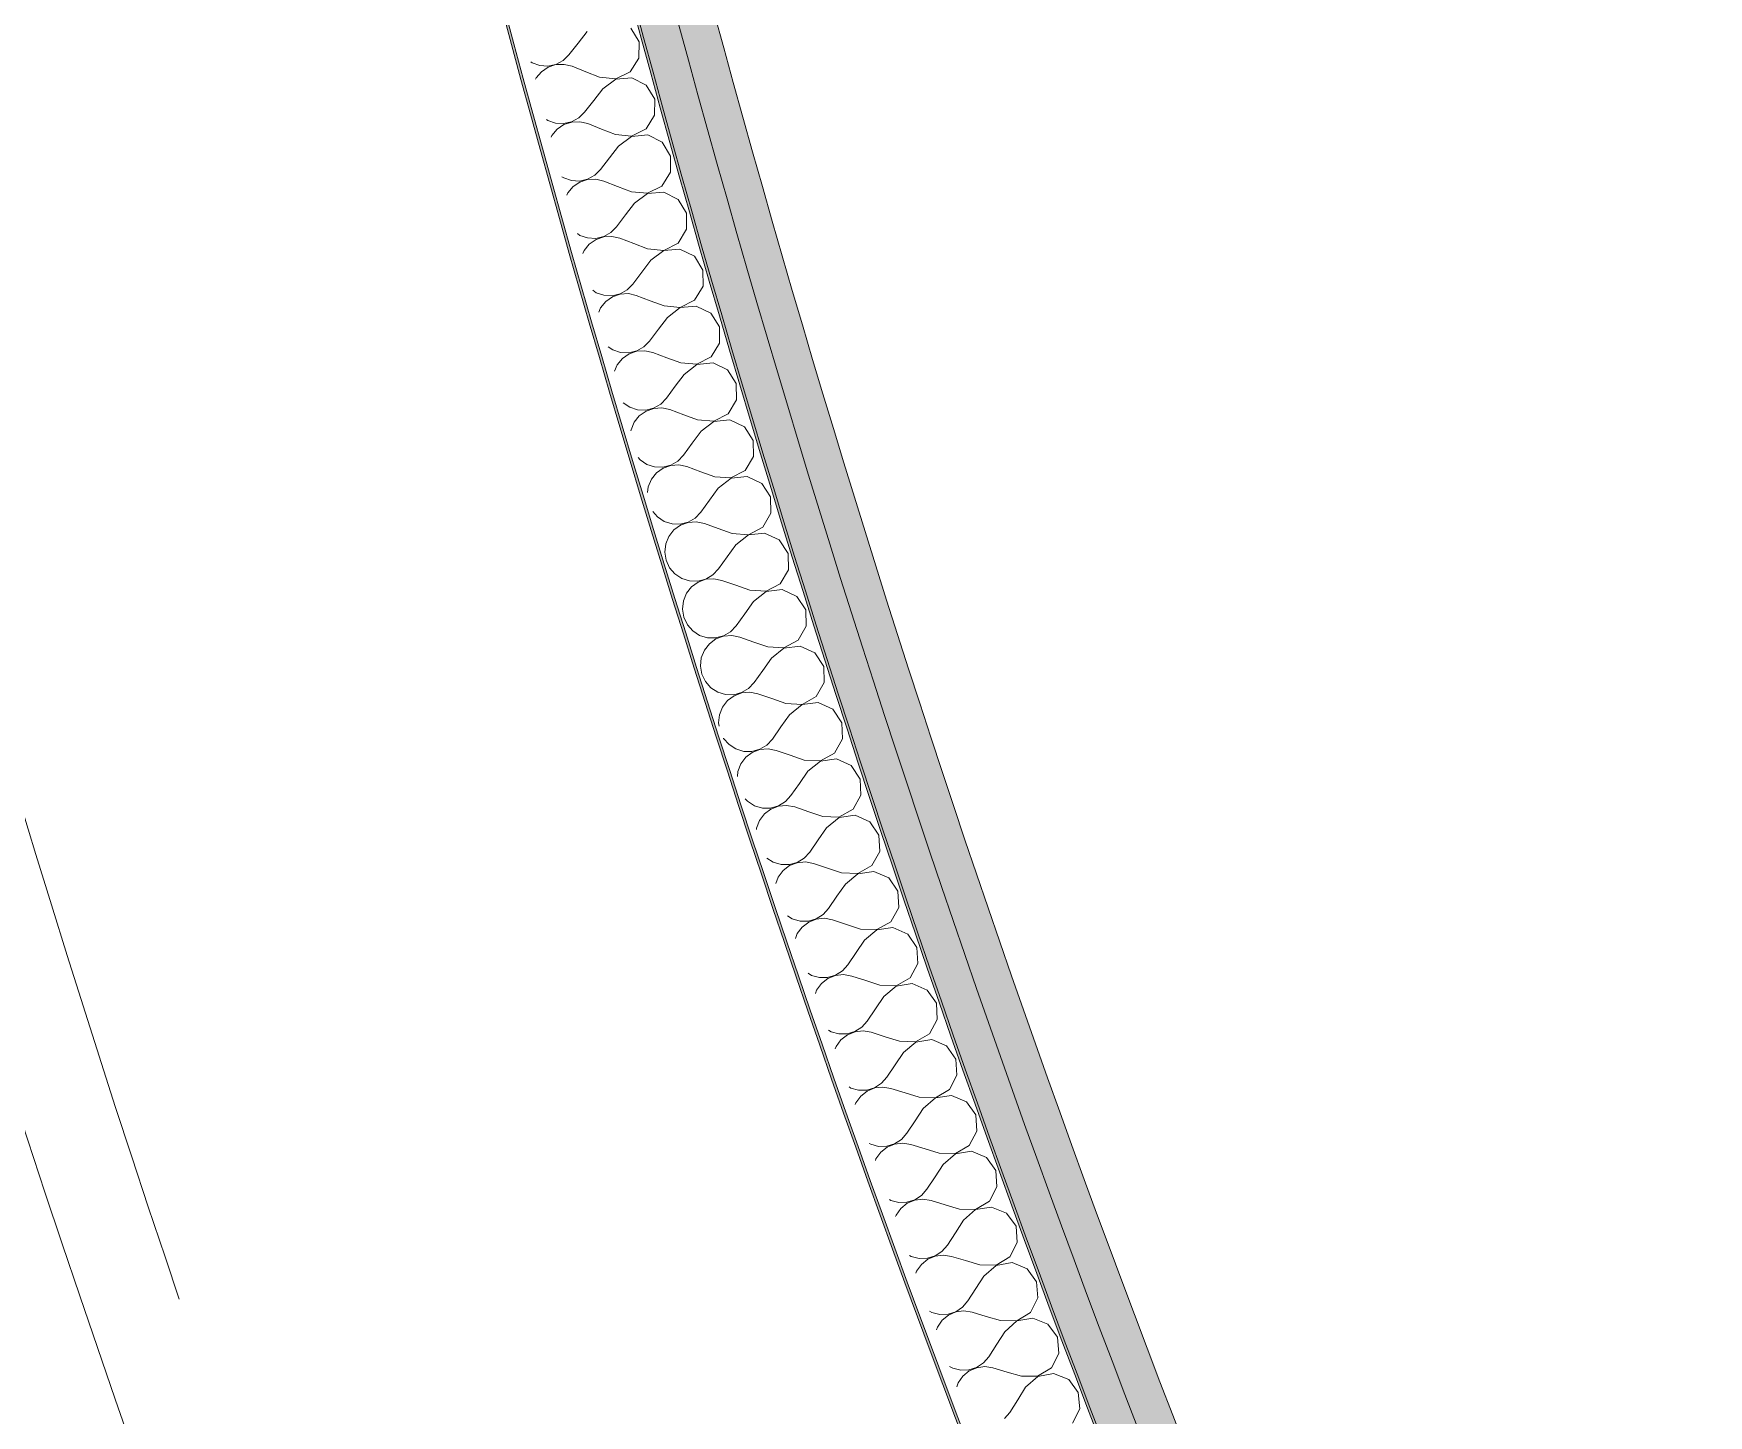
# Model space of a CAD drawing. Header units: millimetres. Extents: x -89663 to 74273, y -103666 to 18539.
# Drawn here: x -41302 to -40629, y -65893 to -65337 of the extents above; entities that cross this region are included whole.
import ezdxf
from ezdxf.enums import TextEntityAlignment as Align

# ---------------------------------------------------------------- set-up
doc = ezdxf.new("R2010")
doc.units = ezdxf.units.MM
doc.header["$MEASUREMENT"] = 0
doc.linetypes.add('Double Dashed', pattern=[1093.611073, 529.166651, -211.666656, 141.111112, -211.666656])
doc.linetypes.add('Hidden Line', pattern=[55, 45, -10])
for name, color, linetype in [('A-25-M_Wall_Ext', 7, 'Continuous'), ('A-25-M_Wall_Int', 7, 'Continuous'), ('New_A-05-M_Gross_Int_Circulation', 7, 'Continuous'), ('New_A-15-MG_Structural_Grid_Phase_2', 7, 'Continuous'), ('New_A-20-M_Floor_Slab', 7, 'Continuous'), ('New_A-20-M_Hard_Landscape', 7, 'Continuous'), ('New_A-25-M_Wall_Ext', 7, 'Continuous')]:
    doc.layers.add(name, color=color, linetype=linetype)
for name, color, linetype, lineweight in [('A-25-M_Wall_Ext_Pen_No__87', 8, 'Continuous', 20), ('A-25-M_Wall_Int_Pen_No__1', 7, 'Continuous', 13), ('A-25-M_Wall_Int_Pen_No__150', 7, 'Continuous', 0), ('New_A-20-M_Floor_Slab_Pen_No__89', 8, 'Continuous', 20), ('New_A-25-M_Wall_Ext_Pen_No__87', 8, 'Continuous', 20), ('New_ArchiCAD Zone Stamps_Pen_No__9', 7, 'Continuous', 13)]:
    doc.layers.add(name, color=color, linetype=linetype, lineweight=lineweight)
for name, color, linetype, lineweight, true_color in [('A-25-M_Wall_Int_Pen_No__107', 7, 'Continuous', 15, 0xa6a6a6), ('A-25-M_Wall_Int_Pen_No__81', 7, 'Continuous', 20, 0x6a6a6a), ('New_A-05-M_Gross_Int_Circulation_Pen_No__74', 7, 'Continuous', 20, 0x606060), ('New_A-15-MG_Structural_Grid_Phase_2_Pen_No__222', 7, 'Continuous', 13, 0x65af33), ('New_A-20-M_Hard_Landscape_Pen_No__53', 7, 'Continuous', 35, 0x444444)]:
    doc.layers.add(name, color=color, linetype=linetype, lineweight=lineweight, true_color=true_color)
doc.styles.add('GENERATED_STYLE_1', font='')
doc.styles.add('GENERATED_STYLE_3', font='')
doc.styles.get('GENERATED_STYLE_1').set_extended_font_data('Arial', bold=True)
doc.styles.get('GENERATED_STYLE_3').set_extended_font_data('Arial')

# ---------------------------------------------------------------- blocks, each defined once
blk = doc.blocks.new('Stair 07 _INB 0168_3_1', base_point=(-36902.6, -62923.54))
at = {"layer": 'New_A-05-M_Gross_Int_Circulation_Pen_No__74', "linetype": 'Continuous'}
blk.add_arc((-28204.62, -61891.72), 13818.27, 192.696309, 200.218602, dxfattribs=at)
at = {"layer": 'New_ArchiCAD Zone Stamps_Pen_No__9'}
for tag, height, style, p in [('ROOM_NAME', 250, 'GENERATED_STYLE_1', (-37168.15, -61611.29)), ('zoneNameLine2', 250, 'GENERATED_STYLE_1', (-37356.58, -62043.42)), ('ROOM_NUMBER', 200, 'GENERATED_STYLE_3', (-37545.01, -62464.13)), ('measuredAreaCode', 200, 'GENERATED_STYLE_3', (-37702.04, -62824.24)), ('DUMMY_649', 200, 'GENERATED_STYLE_3', (-37394.63, -62958.28)), ('DUMMY_650', 200, 'GENERATED_STYLE_3', (-36905.29, -63171.66)), ('DUMMY_651', 133.33, 'GENERATED_STYLE_3', (-36626, -63278.2))]:
    blk.add_attdef(tag, text='', height=height, rotation=336.44041, dxfattribs=dict(at, style=style)).set_placement(p, align=Align.TOP_LEFT)
blk = doc.blocks.new('Mesh_2_1', base_point=(-42312.96, -61137.43))
at = {"layer": 'New_A-20-M_Hard_Landscape_Pen_No__53', "linetype": 'Continuous', "flags": 128}
blk.add_lwpolyline([(-42312.96, -61137.43), (-44611.59, -60132.63), (-45011.26, -60153.1), (-44779.44, -64647.12, 0.101309), (-40900.75, -69852.74, -0.324783), (-40933.13, -67038.12, -0.084886), (-41989.51, -63759.27, -0.016705)], format="xyb", close=True, dxfattribs=at)
blk = doc.blocks.new('Mesh_5_1', base_point=(-56628.5, -71821.01))
at = {"layer": 'New_A-20-M_Hard_Landscape_Pen_No__53', "linetype": 'Continuous', "flags": 128}
blk.add_lwpolyline([(-50733.29, -76386.27), (-45824.1, -78214.16), (-37862.26, -79362.98), (-25566.81, -79831.65), (-15524.66, -79453.14, 0.018331), (-5629.03, -78358.93), (-5812.18, -77015.43, 0.064555), (8110.91, -71321.81), (8166.87, -71194.51), (9811.35, -67453.22), (11682.05, -63197.26), (9115.45, -62078.09), (8602.87, -63253.59), (5945.5, -69347.79, -0.091986), (-14657.07, -75939.89), (-17579.25, -76160.81, -0.138824), (-37194.67, -72335.54, -0.171752), (-44779.44, -64647.12), (-44956.5, -64631.22), (-45033.77, -63133.21), (-45111.04, -61635.21), (-45188.32, -60137.2), (-45265.59, -58639.19), (-51572.37, -58963.59)], format="xyb", dxfattribs=at)
blk = doc.blocks.new('Slab_46_1', base_point=(-44734.13, -52924.74))
at = {"layer": 'New_A-20-M_Floor_Slab_Pen_No__89', "linetype": 'Continuous', "flags": 128}
blk.add_lwpolyline([(-44734.13, -52924.74), (-44734.3, -52924.72, -0.179811), (-34721.45, -33027.69), (-34721.92, -33027.18), (-25959.6, -24873.2), (-20981.62, -27043.85), (-17009.56, -17934.66), (-17703.34, -17189.12), (-11222.85, -11158.55), (-10852.64, -11556.37), (-2918.66, -4173.23), (921.42, -599.75), (3259.49, -1619.27), (2636.44, -2195.91), (2144.41, -3324.28), (-4596.33, -18782.94), (-10337.07, -31948.28), (-13252.03, -30677.22), (-20095.26, -46371.16, -0.415568), (-30017.22, -50195.91), (-38341.96, -69287.69, -0.234037), (-41521.39, -64901.11, -0.022084), (-42146.95, -60901.38), (-44895.69, -59706.59, -0.043731)], format="xyb", close=True, dxfattribs=at)
blk = doc.blocks.new('Wall_232_1', base_point=(-41867.68, -65448.92))
at = {"layer": 'A-25-M_Wall_Ext_Pen_No__87', "linetype": 'Hidden Line'}
for radius, start, end in [(6194.09, 193.727472, 244.836991), (6533.09, 193.696044, 244.871747)]:
    blk.add_arc((-35520.36, -63902.08), radius, start, end, dxfattribs=at)
blk = doc.blocks.new('*X739')
at = {"layer": 'A-25-M_Wall_Int_Pen_No__150', "linetype": 'Continuous'}
for p, q in [((-41079.42, -65336.19), (-41083.08, -65340.89)), ((-41058.54, -65340.44), (-41061.89, -65334.86)), ((-41083.08, -65340.89), (-41086.75, -65345.6)), ((-41058.62, -65346.94), (-41058.54, -65340.44)), ((-41102.08, -65348.49), (-41101.59, -65348.84)), ((-41101.59, -65348.84), (-41098.49, -65349.94)), ((-41098.49, -65349.94), (-41095.21, -65350.15)), ((-41095.1, -65350.55), (-41097.82, -65352.39)), ((-41095.21, -65350.15), (-41092, -65349.45)), ((-41091.97, -65349.54), (-41095.1, -65350.55)), ((-41092, -65349.45), (-41089.1, -65347.89)), ((-41088.69, -65349.43), (-41091.97, -65349.54)), ((-41089.1, -65347.89), (-41086.75, -65345.6)), ((-41085.5, -65350.21), (-41088.69, -65349.43)), ((-41079.96, -65352.43), (-41085.5, -65350.21)), ((-41062.1, -65352.44), (-41058.62, -65346.94)), ((-41099.95, -65354.9), (-41100.19, -65355.45)), ((-41097.82, -65352.39), (-41099.95, -65354.9)), ((-41074.42, -65354.63), (-41079.96, -65352.43)), ((-41074.42, -65354.63), (-41067.95, -65355.29)), ((-41067.92, -65355.38), (-41073.17, -65359.24)), ((-41067.95, -65355.29), (-41062.1, -65352.44)), ((-41061.44, -65354.87), (-41067.92, -65355.38)), ((-41055.65, -65357.83), (-41061.44, -65354.87)), ((-41052.27, -65363.39), (-41055.65, -65357.83)), ((-41076.81, -65363.95), (-41080.46, -65368.67)), ((-41073.17, -65359.24), (-41076.81, -65363.95)), ((-41052.32, -65369.9), (-41052.27, -65363.39)), ((-41085.69, -65372.54), (-41082.8, -65370.97)), ((-41082.8, -65370.97), (-41080.46, -65368.67)), ((-41055.78, -65375.41), (-41052.32, -65369.9)), ((-41095.81, -65371.6), (-41095.28, -65371.98)), ((-41095.28, -65371.98), (-41092.18, -65373.07)), ((-41093.62, -65378.03), (-41093.9, -65378.67)), ((-41091.5, -65375.51), (-41093.62, -65378.03)), ((-41092.18, -65373.07), (-41088.89, -65373.26)), ((-41088.78, -65373.66), (-41091.5, -65375.51)), ((-41088.89, -65373.26), (-41085.69, -65372.54)), ((-41085.66, -65372.64), (-41088.78, -65373.66)), ((-41082.38, -65372.51), (-41085.66, -65372.64)), ((-41079.19, -65373.28), (-41082.38, -65372.51)), ((-41073.64, -65375.47), (-41079.19, -65373.28)), ((-41068.1, -65377.66), (-41073.64, -65375.47)), ((-41068.1, -65377.66), (-41061.62, -65378.29)), ((-41061.62, -65378.29), (-41055.78, -65375.41)), ((-41055.11, -65377.83), (-41061.59, -65378.38)), ((-41049.3, -65380.78), (-41055.11, -65377.83)), ((-41066.82, -65382.26), (-41070.44, -65386.99)), ((-41061.59, -65378.38), (-41066.82, -65382.26)), ((-41045.91, -65386.33), (-41049.3, -65380.78)), ((-41070.44, -65386.99), (-41074.07, -65391.72)), ((-41045.93, -65392.83), (-41045.91, -65386.33)), ((-41089.58, -65394.6), (-41088.88, -65395.09)), ((-41088.88, -65395.09), (-41085.77, -65396.17)), ((-41085.77, -65396.17), (-41082.49, -65396.34)), ((-41082.38, -65396.75), (-41085.09, -65398.6)), ((-41082.49, -65396.34), (-41079.29, -65395.61)), ((-41079.26, -65395.71), (-41082.38, -65396.75)), ((-41079.29, -65395.61), (-41076.41, -65394.03)), ((-41075.98, -65395.57), (-41079.26, -65395.71)), ((-41076.41, -65394.03), (-41074.07, -65391.72)), ((-41072.78, -65396.33), (-41075.98, -65395.57)), ((-41067.23, -65398.49), (-41072.78, -65396.33)), ((-41049.37, -65398.36), (-41045.93, -65392.83)), ((-41087.19, -65401.14), (-41087.57, -65402)), ((-41085.09, -65398.6), (-41087.19, -65401.14)), ((-41061.67, -65400.65), (-41067.23, -65398.49)), ((-41061.67, -65400.65), (-41055.19, -65401.26)), ((-41055.16, -65401.35), (-41060.37, -65405.25)), ((-41055.19, -65401.26), (-41049.37, -65398.36)), ((-41048.68, -65400.78), (-41055.16, -65401.35)), ((-41042.87, -65403.7), (-41048.68, -65400.78)), ((-41039.45, -65409.23), (-41042.87, -65403.7)), ((-41063.98, -65409.99), (-41067.58, -65414.74)), ((-41060.37, -65405.25), (-41063.98, -65409.99)), ((-41039.44, -65415.73), (-41039.45, -65409.23)), ((-41083.37, -65417.49), (-41082.38, -65418.17)), ((-41082.38, -65418.17), (-41079.27, -65419.24)), ((-41072.79, -65418.66), (-41069.91, -65417.06)), ((-41069.91, -65417.06), (-41067.58, -65414.74)), ((-41042.86, -65421.28), (-41039.44, -65415.73)), ((-41080.67, -65424.21), (-41081.21, -65425.46)), ((-41078.58, -65421.67), (-41080.67, -65424.21)), ((-41079.27, -65419.24), (-41075.99, -65419.4)), ((-41075.87, -65419.8), (-41078.58, -65421.67)), ((-41075.99, -65419.4), (-41072.79, -65418.66)), ((-41072.76, -65418.75), (-41075.87, -65419.8)), ((-41069.48, -65418.59), (-41072.76, -65418.75)), ((-41066.28, -65419.34), (-41069.48, -65418.59)), ((-41060.71, -65421.49), (-41066.28, -65419.34)), ((-41055.15, -65423.62), (-41060.71, -65421.49)), ((-41055.15, -65423.62), (-41048.67, -65424.2)), ((-41048.64, -65424.29), (-41053.84, -65428.21)), ((-41048.67, -65424.2), (-41042.86, -65421.28)), ((-41042.16, -65423.69), (-41048.64, -65424.29)), ((-41036.33, -65426.59), (-41042.16, -65423.69)), ((-41053.84, -65428.21), (-41057.42, -65432.97)), ((-41032.89, -65432.11), (-41036.33, -65426.59)), ((-41063.32, -65440.07), (-41061.01, -65437.74)), ((-41057.42, -65432.97), (-41061.01, -65437.74)), ((-41036.25, -65444.17), (-41032.86, -65438.61)), ((-41032.86, -65438.61), (-41032.89, -65432.11)), ((-41077.19, -65440.27), (-41075.79, -65441.23)), ((-41075.79, -65441.23), (-41072.67, -65442.28)), ((-41071.97, -65444.71), (-41074.05, -65447.26)), ((-41072.67, -65442.28), (-41069.39, -65442.43)), ((-41069.27, -65442.83), (-41071.97, -65444.71)), ((-41069.39, -65442.43), (-41066.19, -65441.67)), ((-41066.16, -65441.77), (-41069.27, -65442.83)), ((-41066.19, -65441.67), (-41063.32, -65440.07)), ((-41062.88, -65441.6), (-41066.16, -65441.77)), ((-41059.68, -65442.33), (-41062.88, -65441.6)), ((-41054.11, -65444.45), (-41059.68, -65442.33)), ((-41048.53, -65446.57), (-41054.11, -65444.45)), ((-41042.05, -65447.12), (-41036.25, -65444.17)), ((-41074.05, -65447.26), (-41074.81, -65449.04)), ((-41047.2, -65451.15), (-41050.77, -65455.93)), ((-41048.53, -65446.57), (-41042.05, -65447.12)), ((-41042.02, -65447.21), (-41047.2, -65451.15)), ((-41035.55, -65446.58), (-41042.02, -65447.21)), ((-41029.71, -65449.45), (-41035.55, -65446.58)), ((-41026.24, -65454.96), (-41029.71, -65449.45)), ((-41050.77, -65455.93), (-41054.33, -65460.7)), ((-41026.18, -65461.46), (-41026.24, -65454.96)), ((-41071.05, -65462.93), (-41069.1, -65464.26)), ((-41069.1, -65464.26), (-41065.98, -65465.29)), ((-41065.98, -65465.29), (-41062.69, -65465.43)), ((-41062.69, -65465.43), (-41059.5, -65464.66)), ((-41059.47, -65464.76), (-41062.58, -65465.83)), ((-41059.5, -65464.66), (-41056.64, -65463.05)), ((-41056.19, -65464.57), (-41059.47, -65464.76)), ((-41056.64, -65463.05), (-41054.33, -65460.7)), ((-41052.98, -65465.3), (-41056.19, -65464.57)), ((-41047.4, -65467.39), (-41052.98, -65465.3)), ((-41029.55, -65467.03), (-41026.18, -65461.46)), ((-41067.33, -65470.28), (-41068.38, -65472.75)), ((-41065.27, -65467.72), (-41067.33, -65470.28)), ((-41062.58, -65465.83), (-41065.27, -65467.72)), ((-41041.82, -65469.48), (-41047.4, -65467.39)), ((-41041.82, -65469.48), (-41035.34, -65470)), ((-41035.31, -65470.1), (-41040.47, -65474.06)), ((-41035.34, -65470), (-41029.55, -65467.03)), ((-41028.84, -65469.44), (-41035.31, -65470.1)), ((-41022.98, -65472.29), (-41028.84, -65469.44)), ((-41019.5, -65477.78), (-41022.98, -65472.29)), ((-41044.02, -65478.85), (-41047.56, -65483.64)), ((-41040.47, -65474.06), (-41044.02, -65478.85)), ((-41019.41, -65484.29), (-41019.5, -65477.78)), ((-41064.93, -65485.5), (-41062.32, -65487.26)), ((-41049.86, -65485.99), (-41047.56, -65483.64)), ((-41022.75, -65489.87), (-41019.41, -65484.29)), ((-41062.32, -65487.26), (-41059.19, -65488.28)), ((-41058.47, -65490.71), (-41060.52, -65493.28)), ((-41059.19, -65488.28), (-41055.9, -65488.41)), ((-41055.78, -65488.81), (-41058.47, -65490.71)), ((-41055.9, -65488.41), (-41052.71, -65487.62)), ((-41052.69, -65487.72), (-41055.78, -65488.81)), ((-41052.71, -65487.62), (-41049.86, -65485.99)), ((-41049.41, -65487.52), (-41052.69, -65487.72)), ((-41046.2, -65488.23), (-41049.41, -65487.52)), ((-41040.61, -65490.3), (-41046.2, -65488.23)), ((-41035.02, -65492.37), (-41040.61, -65490.3)), ((-41035.02, -65492.37), (-41028.53, -65492.86)), ((-41028.53, -65492.86), (-41022.75, -65489.87)), ((-41022.03, -65492.28), (-41028.5, -65492.96)), ((-41016.17, -65495.1), (-41022.03, -65492.28)), ((-41061.8, -65496.32), (-41061.86, -65496.8)), ((-41060.52, -65493.28), (-41061.8, -65496.32)), ((-41033.64, -65496.94), (-41037.17, -65501.75)), ((-41028.5, -65492.96), (-41033.64, -65496.94)), ((-41012.66, -65500.58), (-41016.17, -65495.1)), ((-41037.17, -65501.75), (-41040.7, -65506.56)), ((-41012.54, -65507.08), (-41012.66, -65500.58)), ((-41058.97, -65507.47), (-41058.18, -65508.4)), ((-41058.18, -65508.4), (-41055.44, -65510.23)), ((-41055.44, -65510.23), (-41052.3, -65511.24)), ((-41052.3, -65511.24), (-41049.02, -65511.35)), ((-41048.9, -65511.75), (-41051.57, -65513.66)), ((-41049.02, -65511.35), (-41045.83, -65510.56)), ((-41045.8, -65510.65), (-41048.9, -65511.75)), ((-41045.83, -65510.56), (-41042.99, -65508.92)), ((-41042.53, -65510.44), (-41045.8, -65510.65)), ((-41042.99, -65508.92), (-41040.7, -65506.56)), ((-41039.31, -65511.13), (-41042.53, -65510.44)), ((-41033.71, -65513.18), (-41039.31, -65511.13)), ((-41021.62, -65515.7), (-41015.86, -65512.68)), ((-41015.86, -65512.68), (-41012.54, -65507.08)), ((-41054.89, -65519.29), (-41055.15, -65521.54)), ((-41053.62, -65516.24), (-41054.89, -65519.29)), ((-41051.57, -65513.66), (-41053.62, -65516.24)), ((-41028.12, -65515.23), (-41033.71, -65513.18)), ((-41028.12, -65515.23), (-41021.62, -65515.7)), ((-41021.6, -65515.79), (-41026.72, -65519.8)), ((-41015.13, -65515.08), (-41021.6, -65515.79)), ((-41009.25, -65517.88), (-41015.13, -65515.08)), ((-41005.72, -65523.34), (-41009.25, -65517.88)), ((-41030.23, -65524.61), (-41033.74, -65529.44)), ((-41026.72, -65519.8), (-41030.23, -65524.61)), ((-41005.58, -65529.84), (-41005.72, -65523.34)), ((-41053.08, -65529.17), (-41051.21, -65531.35)), ((-41051.21, -65531.35), (-41048.46, -65533.17)), ((-41038.85, -65533.46), (-41036.02, -65531.81)), ((-41036.02, -65531.81), (-41033.74, -65529.44)), ((-41008.88, -65535.46), (-41005.58, -65529.84)), ((-41048.46, -65533.17), (-41045.32, -65534.17)), ((-41046.62, -65539.18), (-41047.87, -65542.23)), ((-41044.58, -65536.59), (-41046.62, -65539.18)), ((-41045.32, -65534.17), (-41042.04, -65534.27)), ((-41041.92, -65534.67), (-41044.58, -65536.59)), ((-41042.04, -65534.27), (-41038.85, -65533.46)), ((-41038.83, -65533.55), (-41041.92, -65534.67)), ((-41035.55, -65533.33), (-41038.83, -65533.55)), ((-41032.33, -65534.01), (-41035.55, -65533.33)), ((-41026.73, -65536.04), (-41032.33, -65534.01)), ((-41021.12, -65538.06), (-41026.73, -65536.04)), ((-41021.12, -65538.06), (-41014.63, -65538.5)), ((-41014.6, -65538.59), (-41019.71, -65542.62)), ((-41014.63, -65538.5), (-41008.88, -65535.46)), ((-41008.13, -65537.86), (-41014.6, -65538.59)), ((-41002.25, -65540.63), (-41008.13, -65537.86)), ((-41047.87, -65542.23), (-41048.25, -65545.51)), ((-41048.25, -65545.51), (-41047.71, -65548.78)), ((-41019.71, -65542.62), (-41023.2, -65547.45)), ((-40998.69, -65546.08), (-41002.25, -65540.63)), ((-40998.52, -65552.58), (-40998.69, -65546.08)), ((-41047.71, -65548.78), (-41046.31, -65551.78)), ((-41046.31, -65551.78), (-41044.15, -65554.28)), ((-41028.95, -65554.67), (-41026.68, -65552.29)), ((-41023.2, -65547.45), (-41026.68, -65552.29)), ((-41001.8, -65558.2), (-40998.52, -65552.58)), ((-41044.15, -65554.28), (-41041.39, -65556.09)), ((-41041.39, -65556.09), (-41038.25, -65557.07)), ((-41037.5, -65559.49), (-41039.52, -65562.08)), ((-41038.25, -65557.07), (-41034.96, -65557.16)), ((-41034.84, -65557.55), (-41037.5, -65559.49)), ((-41034.96, -65557.16), (-41031.78, -65556.33)), ((-41031.75, -65556.43), (-41034.84, -65557.55)), ((-41031.78, -65556.33), (-41028.95, -65554.67)), ((-41028.48, -65556.19), (-41031.75, -65556.43)), ((-41025.26, -65556.86), (-41028.48, -65556.19)), ((-41019.64, -65558.86), (-41025.26, -65556.86)), ((-41014.03, -65560.86), (-41019.64, -65558.86)), ((-41007.53, -65561.27), (-41001.8, -65558.2)), ((-41040.76, -65565.14), (-41041.12, -65568.43)), ((-41039.52, -65562.08), (-41040.76, -65565.14)), ((-41012.6, -65565.42), (-41016.07, -65570.26)), ((-41014.03, -65560.86), (-41007.53, -65561.27)), ((-41007.5, -65561.36), (-41012.6, -65565.42)), ((-41001.04, -65560.6), (-41007.5, -65561.36)), ((-40995.14, -65563.35), (-41001.04, -65560.6)), ((-40991.57, -65568.78), (-40995.14, -65563.35)), ((-41041.12, -65568.43), (-41040.58, -65571.69)), ((-41040.58, -65571.69), (-41039.16, -65574.68)), ((-41016.07, -65570.26), (-41019.53, -65575.11)), ((-40991.37, -65575.29), (-40991.57, -65568.78)), ((-41039.16, -65574.68), (-41036.99, -65577.17)), ((-41036.99, -65577.17), (-41034.22, -65578.97)), ((-41034.22, -65578.97), (-41031.08, -65579.94)), ((-41031.08, -65579.94), (-41027.79, -65580.01)), ((-41027.79, -65580.01), (-41024.62, -65579.18)), ((-41024.59, -65579.27), (-41027.67, -65580.41)), ((-41024.62, -65579.18), (-41021.79, -65577.5)), ((-41021.31, -65579.02), (-41024.59, -65579.27)), ((-41021.79, -65577.5), (-41019.53, -65575.11)), ((-41018.09, -65579.68), (-41021.31, -65579.02)), ((-41012.47, -65581.66), (-41018.09, -65579.68)), ((-40994.62, -65580.92), (-40991.37, -65575.29)), ((-41032.33, -65584.96), (-41033.56, -65588.02)), ((-41030.32, -65582.36), (-41032.33, -65584.96)), ((-41027.67, -65580.41), (-41030.32, -65582.36)), ((-41006.84, -65583.63), (-41012.47, -65581.66)), ((-41006.84, -65583.63), (-41000.35, -65584.02)), ((-41000.32, -65584.11), (-41005.39, -65588.18)), ((-41000.35, -65584.02), (-40994.62, -65580.92)), ((-40993.86, -65583.32), (-41000.32, -65584.11)), ((-40987.95, -65586.04), (-40993.86, -65583.32)), ((-40984.35, -65591.46), (-40987.95, -65586.04)), ((-41033.56, -65588.02), (-41033.91, -65591.31)), ((-41033.91, -65591.31), (-41033.34, -65594.57)), ((-41008.84, -65593.04), (-41012.28, -65597.91)), ((-41005.39, -65588.18), (-41008.84, -65593.04)), ((-40984.13, -65597.96), (-40984.35, -65591.46)), ((-41033.34, -65594.57), (-41031.92, -65597.56)), ((-41031.92, -65597.56), (-41029.73, -65600.04)), ((-41029.73, -65600.04), (-41026.96, -65601.83)), ((-41017.35, -65601.99), (-41014.53, -65600.31)), ((-41014.53, -65600.31), (-41012.28, -65597.91)), ((-40987.35, -65603.61), (-40984.13, -65597.96)), ((-41026.96, -65601.83), (-41023.81, -65602.79)), ((-41023.04, -65605.2), (-41025.04, -65607.81)), ((-41023.81, -65602.79), (-41020.53, -65602.84)), ((-41020.4, -65603.24), (-41023.04, -65605.2)), ((-41020.53, -65602.84), (-41017.35, -65601.99)), ((-41017.32, -65602.09), (-41020.4, -65603.24)), ((-41014.05, -65601.82), (-41017.32, -65602.09)), ((-41010.82, -65602.46), (-41014.05, -65601.82)), ((-41005.19, -65604.42), (-41010.82, -65602.46)), ((-40999.56, -65606.37), (-41005.19, -65604.42)), ((-40999.56, -65606.37), (-40993.06, -65606.73)), ((-40993.03, -65606.82), (-40998.09, -65610.91)), ((-40993.06, -65606.73), (-40987.35, -65603.61)), ((-40986.58, -65606.01), (-40993.03, -65606.82)), ((-40980.66, -65608.71), (-40986.58, -65606.01)), ((-41026.26, -65610.87), (-41026.59, -65614.16)), ((-41025.04, -65607.81), (-41026.26, -65610.87)), ((-40998.09, -65610.91), (-41001.52, -65615.79)), ((-40977.03, -65614.11), (-40980.66, -65608.71)), ((-41026.59, -65614.16), (-41026.37, -65615.45)), ((-41024.6, -65620.36), (-41024.58, -65620.4)), ((-41024.58, -65620.4), (-41022.38, -65622.88)), ((-41001.52, -65615.79), (-41004.94, -65620.67)), ((-40976.79, -65620.61), (-40977.03, -65614.11)), ((-41022.38, -65622.88), (-41019.61, -65624.65)), ((-41019.61, -65624.65), (-41016.45, -65625.6)), ((-41016.45, -65625.6), (-41013.17, -65625.64)), ((-41013.04, -65626.04), (-41015.67, -65628)), ((-41013.17, -65625.64), (-41010, -65624.78)), ((-41009.97, -65624.87), (-41013.04, -65626.04)), ((-41010, -65624.78), (-41007.18, -65623.08)), ((-41006.69, -65624.59), (-41009.97, -65624.87)), ((-41007.18, -65623.08), (-41004.94, -65620.67)), ((-41003.46, -65625.22), (-41006.69, -65624.59)), ((-40997.83, -65627.15), (-41003.46, -65625.22)), ((-40992.19, -65629.08), (-40997.83, -65627.15)), ((-40985.69, -65629.41), (-40979.99, -65626.27)), ((-40979.99, -65626.27), (-40976.79, -65620.61)), ((-41018.87, -65633.7), (-41019.06, -65635.74)), ((-41017.66, -65630.62), (-41018.87, -65633.7)), ((-41015.67, -65628), (-41017.66, -65630.62)), ((-40990.7, -65633.62), (-40994.11, -65638.51)), ((-40992.19, -65629.08), (-40985.69, -65629.41)), ((-40985.66, -65629.51), (-40990.7, -65633.62)), ((-40979.2, -65628.66), (-40985.66, -65629.51)), ((-40973.27, -65631.34), (-40979.2, -65628.66)), ((-40969.63, -65636.73), (-40973.27, -65631.34)), ((-40994.11, -65638.51), (-40997.51, -65643.4)), ((-40969.35, -65643.22), (-40969.63, -65636.73)), ((-41015.86, -65644.66), (-41014.94, -65645.68)), ((-41014.94, -65645.68), (-41012.15, -65647.45)), ((-41012.15, -65647.45), (-41009, -65648.38)), ((-41002.54, -65647.53), (-40999.74, -65645.82)), ((-40999.24, -65647.33), (-41002.51, -65647.62)), ((-40999.74, -65645.82), (-40997.51, -65643.4)), ((-40996.01, -65647.95), (-40999.24, -65647.33)), ((-40972.53, -65648.9), (-40969.35, -65643.22)), ((-41010.19, -65653.41), (-41011.38, -65656.49)), ((-41008.2, -65650.78), (-41010.19, -65653.41)), ((-41009, -65648.38), (-41005.71, -65648.41)), ((-41005.58, -65648.8), (-41008.2, -65650.78)), ((-41005.71, -65648.41), (-41002.54, -65647.53)), ((-41002.51, -65647.62), (-41005.58, -65648.8)), ((-40990.36, -65649.86), (-40996.01, -65647.95)), ((-40984.72, -65651.76), (-40990.36, -65649.86)), ((-40984.72, -65651.76), (-40978.22, -65652.07)), ((-40978.19, -65652.16), (-40983.21, -65656.29)), ((-40978.22, -65652.07), (-40972.53, -65648.9)), ((-40971.74, -65651.29), (-40978.19, -65652.16)), ((-40965.79, -65653.94), (-40971.74, -65651.29)), ((-40962.13, -65659.31), (-40965.79, -65653.94)), ((-41011.38, -65656.49), (-41011.42, -65656.98)), ((-40983.21, -65656.29), (-40986.6, -65661.2)), ((-40961.82, -65665.81), (-40962.13, -65659.31)), ((-40992.2, -65668.53), (-40989.98, -65666.1)), ((-40986.6, -65661.2), (-40989.98, -65666.1)), ((-40964.98, -65671.5), (-40961.82, -65665.81)), ((-41007.26, -65668.54), (-41004.61, -65670.21)), ((-41004.61, -65670.21), (-41001.45, -65671.13)), ((-41000.64, -65673.53), (-41002.62, -65676.16)), ((-41001.45, -65671.13), (-40998.16, -65671.14)), ((-40998.03, -65671.54), (-41000.64, -65673.53)), ((-40998.16, -65671.14), (-40995, -65670.25)), ((-40994.97, -65670.35), (-40998.03, -65671.54)), ((-40995, -65670.25), (-40992.2, -65668.53)), ((-40991.7, -65670.04), (-40994.97, -65670.35)), ((-40988.46, -65670.64), (-40991.7, -65670.04)), ((-40982.81, -65672.53), (-40988.46, -65670.64)), ((-40977.15, -65674.41), (-40982.81, -65672.53)), ((-40970.65, -65674.69), (-40964.98, -65671.5)), ((-40964.18, -65673.88), (-40970.62, -65674.78)), ((-40958.22, -65676.51), (-40964.18, -65673.88)), ((-41002.62, -65676.16), (-41003.6, -65678.73)), ((-40975.63, -65678.93), (-40979, -65683.85)), ((-40977.15, -65674.41), (-40970.65, -65674.69)), ((-40970.62, -65674.78), (-40975.63, -65678.93)), ((-40954.53, -65681.87), (-40958.22, -65676.51)), ((-40979, -65683.85), (-40982.36, -65688.77)), ((-40954.2, -65688.36), (-40954.53, -65681.87)), ((-40998.92, -65691.72), (-40996.97, -65692.94)), ((-40996.97, -65692.94), (-40993.8, -65693.84)), ((-40993.8, -65693.84), (-40990.52, -65693.85)), ((-40990.38, -65694.24), (-40992.99, -65696.24)), ((-40990.52, -65693.85), (-40987.36, -65692.94)), ((-40987.33, -65693.04), (-40990.38, -65694.24)), ((-40987.36, -65692.94), (-40984.57, -65691.21)), ((-40984.06, -65692.72), (-40987.33, -65693.04)), ((-40984.57, -65691.21), (-40982.36, -65688.77)), ((-40980.82, -65693.3), (-40984.06, -65692.72)), ((-40975.16, -65695.17), (-40980.82, -65693.3)), ((-40962.99, -65697.28), (-40957.33, -65694.07)), ((-40957.33, -65694.07), (-40954.2, -65688.36)), ((-40994.95, -65698.89), (-40995.66, -65700.78)), ((-40992.99, -65696.24), (-40994.95, -65698.89)), ((-40969.5, -65697.02), (-40975.16, -65695.17)), ((-40969.5, -65697.02), (-40962.99, -65697.28)), ((-40962.96, -65697.37), (-40967.95, -65701.54)), ((-40956.52, -65696.45), (-40962.96, -65697.37)), ((-40950.55, -65699.05), (-40956.52, -65696.45)), ((-40946.84, -65704.39), (-40950.55, -65699.05)), ((-40971.3, -65706.48), (-40974.64, -65711.41)), ((-40967.95, -65701.54), (-40971.3, -65706.48)), ((-40946.49, -65710.88), (-40946.84, -65704.39)), ((-40990.63, -65714.78), (-40989.23, -65715.64)), ((-40979.62, -65715.6), (-40976.84, -65713.86)), ((-40976.84, -65713.86), (-40974.64, -65711.41)), ((-40949.59, -65716.6), (-40946.49, -65710.88)), ((-40989.23, -65715.64), (-40986.06, -65716.53)), ((-40985.24, -65718.92), (-40987.19, -65721.58)), ((-40986.06, -65716.53), (-40982.78, -65716.52)), ((-40982.64, -65716.91), (-40985.24, -65718.92)), ((-40982.78, -65716.52), (-40979.62, -65715.6)), ((-40979.59, -65715.69), (-40982.64, -65716.91)), ((-40976.32, -65715.36), (-40979.59, -65715.69)), ((-40973.08, -65715.94), (-40976.32, -65715.36)), ((-40967.41, -65717.78), (-40973.08, -65715.94)), ((-40961.74, -65719.61), (-40967.41, -65717.78)), ((-40961.74, -65719.61), (-40955.24, -65719.83)), ((-40955.21, -65719.93), (-40960.18, -65724.12)), ((-40955.24, -65719.83), (-40949.59, -65716.6)), ((-40948.77, -65718.98), (-40955.21, -65719.93)), ((-40942.79, -65721.55), (-40948.77, -65718.98)), ((-40987.19, -65721.58), (-40987.69, -65722.93)), ((-40960.18, -65724.12), (-40963.51, -65729.07)), ((-40939.06, -65726.88), (-40942.79, -65721.55)), ((-40938.68, -65733.37), (-40939.06, -65726.88)), ((-40969.02, -65736.47), (-40966.83, -65734.02)), ((-40963.51, -65729.07), (-40966.83, -65734.02)), ((-40941.76, -65739.1), (-40938.68, -65733.37)), ((-40982.38, -65737.71), (-40981.4, -65738.3)), ((-40981.4, -65738.3), (-40978.23, -65739.18)), ((-40977.4, -65741.57), (-40979.34, -65744.23)), ((-40978.23, -65739.18), (-40974.94, -65739.16)), ((-40974.81, -65739.55), (-40977.4, -65741.57)), ((-40974.94, -65739.16), (-40971.79, -65738.23)), ((-40971.76, -65738.32), (-40974.81, -65739.55)), ((-40971.79, -65738.23), (-40969.02, -65736.47)), ((-40968.49, -65737.97), (-40971.76, -65738.32)), ((-40965.25, -65738.54), (-40968.49, -65737.97)), ((-40959.58, -65740.35), (-40965.25, -65738.54)), ((-40953.9, -65742.16), (-40959.58, -65740.35)), ((-40947.39, -65742.36), (-40941.76, -65739.1)), ((-40940.93, -65741.48), (-40947.36, -65742.45)), ((-40934.94, -65744.03), (-40940.93, -65741.48)), ((-40979.34, -65744.23), (-40979.69, -65745.18)), ((-40952.32, -65746.67), (-40955.62, -65751.63)), ((-40953.9, -65742.16), (-40947.39, -65742.36)), ((-40947.36, -65742.45), (-40952.32, -65746.67)), ((-40931.18, -65749.34), (-40934.94, -65744.03)), ((-40955.62, -65751.63), (-40958.92, -65756.59)), ((-40930.77, -65755.83), (-40931.18, -65749.34)), ((-40974.17, -65760.52), (-40973.48, -65760.94)), ((-40973.48, -65760.94), (-40970.3, -65761.8)), ((-40970.3, -65761.8), (-40967.02, -65761.76)), ((-40967.02, -65761.76), (-40963.87, -65760.82)), ((-40963.84, -65760.91), (-40966.88, -65762.16)), ((-40963.87, -65760.82), (-40961.1, -65759.05)), ((-40960.57, -65760.55), (-40963.84, -65760.91)), ((-40961.1, -65759.05), (-40958.92, -65756.59)), ((-40957.33, -65761.1), (-40960.57, -65760.55)), ((-40951.64, -65762.89), (-40957.33, -65761.1)), ((-40939.45, -65764.85), (-40933.83, -65761.57)), ((-40933.83, -65761.57), (-40930.77, -65755.83)), ((-40971.39, -65766.86), (-40971.64, -65767.55)), ((-40969.46, -65764.19), (-40971.39, -65766.86)), ((-40966.88, -65762.16), (-40969.46, -65764.19)), ((-40945.96, -65764.68), (-40951.64, -65762.89)), ((-40945.96, -65764.68), (-40939.45, -65764.85)), ((-40939.42, -65764.94), (-40944.36, -65769.18)), ((-40932.99, -65763.94), (-40939.42, -65764.94)), ((-40926.99, -65766.47), (-40932.99, -65763.94)), ((-40923.22, -65771.76), (-40926.99, -65766.47)), ((-40947.64, -65774.15), (-40950.92, -65779.13)), ((-40944.36, -65769.18), (-40947.64, -65774.15)), ((-40922.78, -65778.25), (-40923.22, -65771.76)), ((-40955.85, -65783.38), (-40953.09, -65781.6)), ((-40953.09, -65781.6), (-40950.92, -65779.13)), ((-40925.81, -65784.01), (-40922.78, -65778.25)), ((-40966, -65783.21), (-40965.46, -65783.54)), ((-40965.46, -65783.54), (-40962.28, -65784.39)), ((-40961.43, -65786.77), (-40963.35, -65789.45)), ((-40962.28, -65784.39), (-40959, -65784.34)), ((-40958.85, -65784.73), (-40961.43, -65786.77)), ((-40959, -65784.34), (-40955.85, -65783.38)), ((-40955.82, -65783.47), (-40958.85, -65784.73)), ((-40952.56, -65783.1), (-40955.82, -65783.47)), ((-40949.31, -65783.64), (-40952.56, -65783.1)), ((-40943.62, -65785.4), (-40949.31, -65783.64)), ((-40937.93, -65787.17), (-40943.62, -65785.4)), ((-40937.93, -65787.17), (-40931.42, -65787.31)), ((-40931.39, -65787.4), (-40936.31, -65791.66)), ((-40931.42, -65787.31), (-40925.81, -65784.01)), ((-40924.96, -65786.37), (-40931.39, -65787.4)), ((-40918.95, -65788.87), (-40924.96, -65786.37)), ((-40963.35, -65789.45), (-40963.55, -65790.03)), ((-40936.31, -65791.66), (-40939.57, -65796.65)), ((-40915.15, -65794.15), (-40918.95, -65788.87)), ((-40914.69, -65800.64), (-40915.15, -65794.15)), ((-40944.99, -65804.12), (-40942.83, -65801.64)), ((-40939.57, -65796.65), (-40942.83, -65801.64)), ((-40917.7, -65806.41), (-40914.69, -65800.64)), ((-40957.88, -65805.79), (-40957.35, -65806.11)), ((-40957.35, -65806.11), (-40954.17, -65806.94)), ((-40954.17, -65806.94), (-40950.88, -65806.88)), ((-40950.74, -65807.27), (-40953.3, -65809.32)), ((-40950.88, -65806.88), (-40947.74, -65805.91)), ((-40947.71, -65806), (-40950.74, -65807.27)), ((-40947.74, -65805.91), (-40944.99, -65804.12)), ((-40944.45, -65805.61), (-40947.71, -65806)), ((-40941.2, -65806.14), (-40944.45, -65805.61)), ((-40935.5, -65807.88), (-40941.2, -65806.14)), ((-40929.8, -65809.62), (-40935.5, -65807.88)), ((-40923.29, -65809.74), (-40917.7, -65806.41)), ((-40916.84, -65808.77), (-40923.26, -65809.83)), ((-40910.82, -65811.25), (-40916.84, -65808.77)), ((-40955.21, -65812.01), (-40955.42, -65812.61)), ((-40953.3, -65809.32), (-40955.21, -65812.01)), ((-40928.16, -65814.11), (-40931.4, -65819.11)), ((-40929.8, -65809.62), (-40923.29, -65809.74)), ((-40923.26, -65809.83), (-40928.16, -65814.11)), ((-40907, -65816.51), (-40910.82, -65811.25)), ((-40931.4, -65819.11), (-40934.64, -65824.11)), ((-40906.51, -65823), (-40907, -65816.51)), ((-40949.8, -65828.25), (-40949.14, -65828.64)), ((-40949.14, -65828.64), (-40945.96, -65829.46)), ((-40942.67, -65829.38), (-40939.54, -65828.4)), ((-40939.5, -65828.49), (-40942.53, -65829.78)), ((-40939.54, -65828.4), (-40936.79, -65826.6)), ((-40936.24, -65828.09), (-40939.5, -65828.49)), ((-40936.79, -65826.6), (-40934.64, -65824.11)), ((-40932.99, -65828.6), (-40936.24, -65828.09)), ((-40927.29, -65830.32), (-40932.99, -65828.6)), ((-40915.07, -65832.13), (-40909.49, -65828.78)), ((-40909.49, -65828.78), (-40906.51, -65823)), ((-40946.98, -65834.53), (-40947.26, -65835.32)), ((-40945.09, -65831.84), (-40946.98, -65834.53)), ((-40945.96, -65829.46), (-40942.67, -65829.38)), ((-40942.53, -65829.78), (-40945.09, -65831.84)), ((-40921.58, -65832.04), (-40927.29, -65830.32)), ((-40921.58, -65832.04), (-40915.07, -65832.13)), ((-40915.04, -65832.22), (-40919.92, -65836.52)), ((-40908.62, -65831.14), (-40915.04, -65832.22)), ((-40902.59, -65833.59), (-40908.62, -65831.14)), ((-40898.75, -65838.83), (-40902.59, -65833.59)), ((-40923.15, -65841.53), (-40926.36, -65846.55)), ((-40919.92, -65836.52), (-40923.15, -65841.53)), ((-40898.23, -65845.32), (-40898.75, -65838.83)), ((-40931.24, -65850.86), (-40928.5, -65849.05)), ((-40928.5, -65849.05), (-40926.36, -65846.55)), ((-40901.19, -65851.11), (-40898.23, -65845.32)), ((-40941.75, -65850.61), (-40940.85, -65851.14)), ((-40940.85, -65851.14), (-40937.66, -65851.95)), ((-40936.77, -65854.32), (-40938.66, -65857.02)), ((-40937.66, -65851.95), (-40934.37, -65851.86)), ((-40934.22, -65852.25), (-40936.77, -65854.32)), ((-40934.37, -65851.86), (-40931.24, -65850.86)), ((-40931.21, -65850.95), (-40934.22, -65852.25)), ((-40927.95, -65850.54), (-40931.21, -65850.95)), ((-40924.7, -65851.03), (-40927.95, -65850.54)), ((-40918.98, -65852.73), (-40924.7, -65851.03)), ((-40913.27, -65854.42), (-40918.98, -65852.73)), ((-40913.27, -65854.42), (-40906.76, -65854.48)), ((-40906.72, -65854.57), (-40911.59, -65858.89)), ((-40906.76, -65854.48), (-40901.19, -65851.11)), ((-40900.31, -65853.47), (-40906.72, -65854.57)), ((-40894.27, -65855.89), (-40900.31, -65853.47)), ((-40890.41, -65861.12), (-40894.27, -65855.89)), ((-40938.66, -65857.02), (-40939.04, -65858.14)), ((-40911.59, -65858.89), (-40914.79, -65863.92)), ((-40889.86, -65867.6), (-40890.41, -65861.12)), ((-40920.12, -65871.46), (-40917.99, -65868.95)), ((-40914.79, -65863.92), (-40917.99, -65868.95)), ((-40892.8, -65873.41), (-40889.86, -65867.6)), ((-40933.75, -65872.85), (-40932.45, -65873.6)), ((-40932.45, -65873.6), (-40929.26, -65874.4)), ((-40929.26, -65874.4), (-40925.97, -65874.29)), ((-40925.83, -65874.68), (-40928.37, -65876.77)), ((-40925.97, -65874.29), (-40922.85, -65873.29)), ((-40922.81, -65873.38), (-40925.83, -65874.68)), ((-40922.85, -65873.29), (-40920.12, -65871.46)), ((-40919.56, -65872.95), (-40922.81, -65873.38)), ((-40916.3, -65873.43), (-40919.56, -65872.95)), ((-40910.58, -65875.1), (-40916.3, -65873.43)), ((-40904.86, -65876.77), (-40910.58, -65875.1)), ((-40898.35, -65876.81), (-40892.8, -65873.41)), ((-40891.91, -65875.76), (-40898.32, -65876.9)), ((-40885.86, -65878.16), (-40891.91, -65875.76)), ((-40930.24, -65879.48), (-40930.79, -65881.09)), ((-40928.37, -65876.77), (-40930.24, -65879.48)), ((-40903.17, -65881.24), (-40906.35, -65886.28)), ((-40904.86, -65876.77), (-40898.35, -65876.81)), ((-40898.32, -65876.9), (-40903.17, -65881.24)), ((-40881.98, -65883.38), (-40885.86, -65878.16)), ((-40906.35, -65886.28), (-40909.52, -65891.32)), ((-40884.32, -65895.67), (-40881.4, -65889.86)), ((-40881.4, -65889.86), (-40881.98, -65883.38)), ((-40911.64, -65893.84), (-40909.52, -65891.32))]:
    blk.add_line(p, q, dxfattribs=at)
blk = doc.blocks.new('Wall_277_1', base_point=(-41179.5, -64565.64))
at = {"layer": 'A-25-M_Wall_Int_Pen_No__107', "linetype": 'Continuous'}
for points in [[(-40614.72, -66408.89, -0.081626), (-41168.35, -64648.06), (-41182.85, -64652.59, 0.081456), (-40628.74, -66414.4)], [(-40628.74, -66414.4, -0.081456), (-41182.85, -64652.59), (-41197.36, -64657.11, 0.081288), (-40642.76, -66419.91)]]:
    blk.add_hatch(color=256, dxfattribs=at).paths.add_polyline_path(points)
at = {"layer": 'A-25-M_Wall_Int_Pen_No__81', "linetype": 'Continuous', "lineweight": 0, "true_color": 0x353535}
for points in [[(-40642.76, -66419.91, -0.081288), (-41197.36, -64657.11), (-41198.33, -64657.41, 0.081277), (-40643.7, -66420.27)], [(-40690.44, -66438.63, -0.080723), (-41246.67, -64672.5), (-41247.63, -64672.8, 0.080712), (-40691.37, -66439)]]:
    blk.add_hatch(color=250, dxfattribs=at).paths.add_polyline_path(points)
at = {"layer": 'A-25-M_Wall_Int_Pen_No__1', "linetype": 'Continuous'}
for radius, start, end in [(5690.97, 188.12101, 206.78682), (5721.97, 188.17132, 206.75777), (5720.97, 188.16971, 206.75871), (5705.97, 188.14542, 206.77273), (5772.97, 188.252909, 206.710666), (5771.97, 188.251323, 206.711582)]:
    blk.add_arc((-35534.44, -63844.13), radius, start, end, dxfattribs=at)
at = {"layer": 'A-25-M_Wall_Int', "color": 250, "lineweight": 50, "true_color": 0x2a2a2a}
blk.add_blockref('*X739', (0, 0), dxfattribs=at)
blk = doc.blocks.new('Standard grid marker_25')
at = {"layer": 'New_A-15-MG_Structural_Grid_Phase_2_Pen_No__222', "linetype": 'Double Dashed'}
blk.add_arc((0, 0), 6044.09, 0, 51.078354, dxfattribs=at)
blk = doc.blocks.new('Wall_319_1', base_point=(-41698.64, -64862.04))
at = {"layer": 'New_A-25-M_Wall_Ext_Pen_No__87', "linetype": 'Hidden Line'}
for radius in [6237.22, 6287.22]:
    blk.add_arc((-35538.5, -63884.51), radius, 189.016861, 244.969448, dxfattribs=at)

msp = doc.modelspace()

# ---------------------------------------------------------------- block references
at = {"layer": 'A-25-M_Wall_Ext', "color": 250, "lineweight": 50, "true_color": 0x2a2a2a}
msp.add_blockref('Wall_232_1', (-41867.68, -65448.92), dxfattribs=at)
at = {"layer": 'A-25-M_Wall_Int', "color": 250, "lineweight": 50, "true_color": 0x2a2a2a}
msp.add_blockref('Wall_277_1', (-41179.5, -64565.64), dxfattribs=at)
at = {"layer": 'New_A-05-M_Gross_Int_Circulation', "linetype": 'Continuous'}
msp.add_blockref('Stair 07 _INB 0168_3_1', (-36902.6, -62923.54), dxfattribs=at)
at = {"layer": 'New_A-15-MG_Structural_Grid_Phase_2', "color": 8, "linetype": 'Continuous', "lineweight": 15, "zscale": 1000, "rotation": 193.7422622324414}
msp.add_blockref('Standard grid marker_25', (-35520.36, -63902.08), dxfattribs=at)
at = {"layer": 'New_A-20-M_Floor_Slab', "color": 8, "linetype": 'Continuous', "lineweight": 20}
msp.add_blockref('Slab_46_1', (-44734.13, -52924.74), dxfattribs=at)
at = {"layer": 'New_A-20-M_Hard_Landscape', "color": 49, "lineweight": 35, "true_color": 0x444444}
for name, p in [('Mesh_5_1', (-56628.5, -71821.01)), ('Mesh_2_1', (-42312.96, -61137.43))]:
    msp.add_blockref(name, p, dxfattribs=at)
at = {"layer": 'New_A-25-M_Wall_Ext', "color": 250, "lineweight": 50, "true_color": 0x2a2a2a}
msp.add_blockref('Wall_319_1', (-41698.64, -64862.04), dxfattribs=at)

doc.saveas('drawing.dxf')
